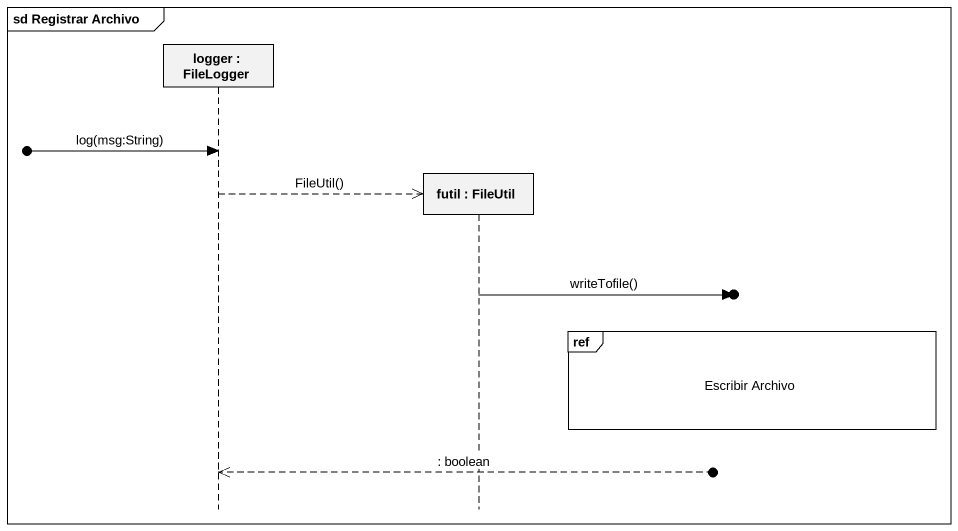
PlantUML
@startuml
mainframe sd Registrar Archivo
hide footbox
participant "logger : FileLogger" as logger
participant "futil : FileUtil" as futil

[o-> logger : log(msg:String)
logger -->> futil ** : FileUtil()
futil ->o] : writeTofile()
ref over futil : Escribir Archivo
logger <<--o] : : boolean
@enduml
